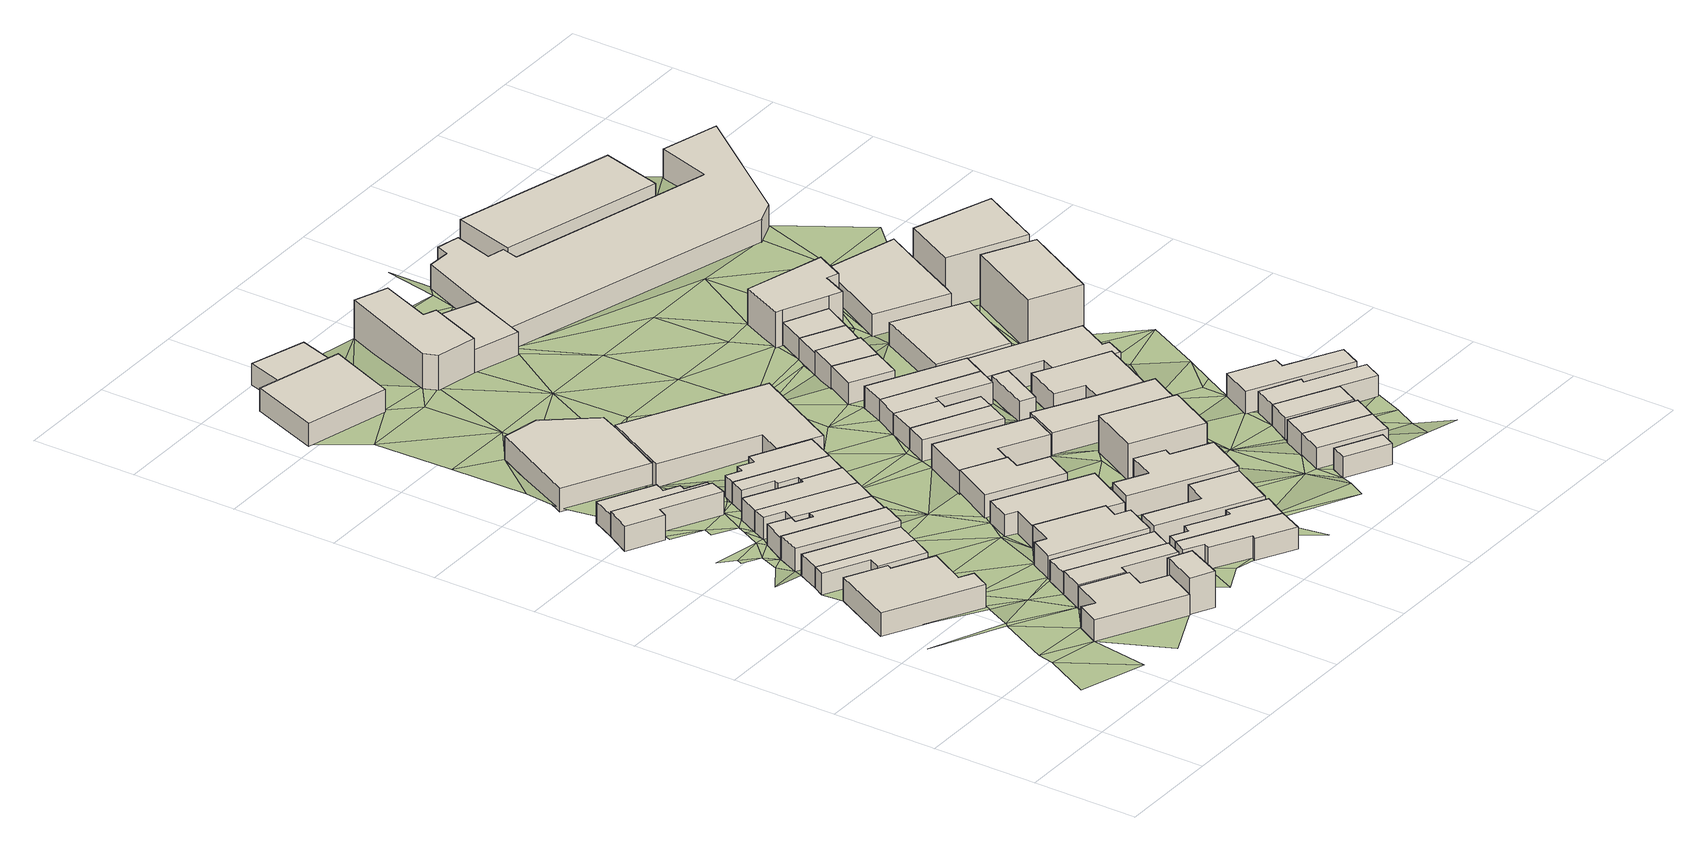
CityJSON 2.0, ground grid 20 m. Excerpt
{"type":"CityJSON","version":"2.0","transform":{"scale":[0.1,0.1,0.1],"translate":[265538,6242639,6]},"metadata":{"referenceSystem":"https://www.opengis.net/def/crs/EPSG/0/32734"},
"CityObjects":{
"building1":{"type":"Building","attributes":{"address":"32 Fenton Road Salt River Cape Town","building":"house","building:levels":1,"building_height":4.1,"roof_height":14.61,"ground_height":10.51,"plus_code":"4FRW3F97+WC9"},"geometry":[{"type":"Solid","lod":"1","boundaries":[[[[0,1,2,3]],[[1,4,5,2]],[[4,6,7,5]],[[6,8,9,7]],[[8,10,11,9]],[[10,12,13,11]],[[12,14,15,13]],[[14,0,3,15]],[[3,2,5,7,9,11,13,15]],[[14,12,10,8,6,4,1,0]]]]}]},
"building2":{"type":"Building","attributes":{"address":"29 Fenton Road Salt River Cape Town","building":"house","building:levels":1,"building_height":4.1,"roof_height":14.84,"ground_height":10.74,"plus_code":"4FRW3F97+RG2"},"geometry":[{"type":"Solid","lod":"1","boundaries":[[[[16,17,18,19]],[[17,20,21,18]],[[20,22,23,21]],[[22,24,25,23]],[[24,26,27,25]],[[26,28,29,27]],[[28,30,31,29]],[[30,32,33,31]],[[32,16,19,33]],[[19,18,21,23,25,27,29,31,33]],[[32,30,28,26,24,22,20,17,16]]]]}]},
"building3":{"type":"Building","attributes":{"address":"30 Fenton Road Salt River Cape Town","building":"house","building:levels":1,"building_height":4.1,"roof_height":14.21,"ground_height":10.11,"plus_code":"4FRW3F97+WFV"},"geometry":[{"type":"Solid","lod":"1","boundaries":[[[[34,35,36,37]],[[35,38,39,36]],[[38,40,41,39]],[[40,42,43,41]],[[42,44,45,43]],[[44,34,37,45]],[[37,36,39,41,43,45]],[[44,42,40,38,35,34]]]]}]},
"building4":{"type":"Building","attributes":{"address":"28 Fenton Road Salt River Cape Town","building":"house","building:levels":1,"building_height":4.1,"roof_height":14.21,"ground_height":10.11,"plus_code":"4FRW3F97+XF7"},"geometry":[{"type":"Solid","lod":"1","boundaries":[[[[34,46,47,37]],[[46,48,49,47]],[[48,35,36,49]],[[35,34,37,36]],[[37,47,49,36]],[[35,48,46,34]]]]}]},
"building5":{"type":"Building","attributes":{"address":"9 Cecil Road Salt River Cape Town","building":"house","building:levels":1,"building_height":4.1,"roof_height":13.83,"ground_height":9.73,"plus_code":"4FRW3FC7+3CX"},"geometry":[{"type":"Solid","lod":"1","boundaries":[[[[50,51,52,53]],[[51,54,55,52]],[[54,56,57,55]],[[56,58,59,57]],[[58,60,61,59]],[[60,50,53,61]],[[53,52,55,57,59,61]],[[60,58,56,54,51,50]]]]}]},
"building6":{"type":"Building","attributes":{"address":"Fenton Road Salt River Cape Town","building":"house","building:levels":2,"building_height":6.9,"roof_height":17.89,"ground_height":10.99,"plus_code":"4FRW3F97+QHC"},"geometry":[{"type":"Solid","lod":"1","boundaries":[[[[62,63,64,65]],[[63,66,67,64]],[[66,68,69,67]],[[68,70,71,69]],[[70,62,65,71]],[[65,64,67,69,71]],[[70,68,66,63,62]]]]}]},
"building7":{"type":"Building","attributes":{"address":"26 Fenton Road Salt River Cape Town","building":"house","building:levels":1,"building_height":4.1,"roof_height":14.21,"ground_height":10.11,"plus_code":"4FRW3F97+XFP"},"geometry":[{"type":"Solid","lod":"1","boundaries":[[[[72,73,74,75]],[[73,76,77,74]],[[76,78,79,77]],[[78,72,75,79]],[[75,74,77,79]],[[78,76,73,72]]]]}]},
"building8":{"type":"Building","attributes":{"address":"Fenton Road Salt River Cape Town","building":"house","building:levels":1,"building_height":4.1,"roof_height":14.98,"ground_height":10.88,"plus_code":"4FRW3F97+RGH"},"geometry":[{"type":"Solid","lod":"1","boundaries":[[[[80,81,82,83]],[[81,84,85,82]],[[84,86,87,85]],[[86,88,89,87]],[[88,90,91,89]],[[90,80,83,91]],[[83,82,85,87,89,91]],[[90,88,86,84,81,80]]]]}]},
"building9":{"type":"Building","attributes":{"address":"7 Cecil Road Salt River Cape Town","building":"house","building:levels":1,"building_height":4.1,"roof_height":13.07,"ground_height":8.97,"plus_code":"4FRW3FC7+4F2"},"geometry":[{"type":"Solid","lod":"1","boundaries":[[[[60,58,92,93]],[[58,94,95,92]],[[94,96,97,95]],[[96,98,99,97]],[[98,100,101,99]],[[100,102,103,101]],[[102,104,105,103]],[[104,60,93,105]],[[93,92,95,97,99,101,103,105]],[[104,102,100,98,96,94,58,60]]]]}]},
"building10":{"type":"Building","attributes":{"address":"24 Fenton Road Salt River Cape Town","building":"house","building:levels":1,"building_height":4.1,"roof_height":13.78,"ground_height":9.68,"plus_code":"4FRW3FC7+2F5"},"geometry":[{"type":"Solid","lod":"1","boundaries":[[[[72,106,107,108]],[[106,109,110,107]],[[109,111,112,110]],[[111,113,114,112]],[[113,115,116,114]],[[115,117,118,116]],[[117,73,119,118]],[[73,72,108,119]],[[108,107,110,112,114,116,118,119]],[[73,117,115,113,111,109,106,72]]]]}]},
"building11":{"type":"Building","attributes":{"address":"Fenton Road Salt River Cape Town","building":"house","building:levels":1,"building_height":4.1,"roof_height":14.62,"ground_height":10.52,"plus_code":"4FRW3F97+RHJ"},"geometry":[{"type":"Solid","lod":"1","boundaries":[[[[80,90,120,121]],[[90,122,123,120]],[[122,124,125,123]],[[124,80,121,125]],[[121,120,123,125]],[[124,122,90,80]]]]}]},
"building12":{"type":"Building","attributes":{"address":"22 Fenton Road Salt River Cape Town","building":"house","building:levels":1,"building_height":4.1,"roof_height":13.78,"ground_height":9.68,"plus_code":"4FRW3FC7+2G6"},"geometry":[{"type":"Solid","lod":"1","boundaries":[[[[126,127,128,107]],[[127,129,130,128]],[[129,131,132,130]],[[131,133,134,132]],[[133,135,116,134]],[[135,136,110,116]],[[136,126,107,110]],[[107,128,130,132,134,116,110]],[[136,135,133,131,129,127,126]]]]}]},
"building13":{"type":"Building","attributes":{"address":"23 Fenton Road Salt River Cape Town","building":"house","building:levels":1,"building_height":4.1,"roof_height":14.62,"ground_height":10.52,"plus_code":"4FRW3F97+VH7"},"geometry":[{"type":"Solid","lod":"1","boundaries":[[[[137,138,139,140]],[[138,141,142,139]],[[141,143,144,142]],[[143,145,146,144]],[[145,147,148,146]],[[147,149,150,148]],[[149,151,152,150]],[[151,137,140,152]],[[140,139,142,144,146,148,150,152]],[[151,149,147,145,143,141,138,137]]]]}]},
"building14":{"type":"Building","attributes":{"address":"20 Fenton Road Salt River Cape Town","building":"house","building:levels":1,"building_height":4.1,"roof_height":13.78,"ground_height":9.68,"plus_code":"4FRW3FC7+2GM"},"geometry":[{"type":"Solid","lod":"1","boundaries":[[[[127,153,154,128]],[[153,155,156,154]],[[155,157,158,156]],[[157,159,160,158]],[[159,129,130,160]],[[129,127,128,130]],[[128,154,156,158,160,130]],[[129,159,157,155,153,127]]]]}]},
"building15":{"type":"Building","attributes":{"address":"Albert Road Salt River Cape Town","building":"retail","building:levels":1,"building_height":4.1,"roof_height":12.69,"ground_height":8.59,"plus_code":"4FRW3FC7+5FH"},"geometry":[{"type":"Solid","lod":"1","boundaries":[[[[161,162,163,164]],[[162,165,166,163]],[[165,167,168,166]],[[167,169,170,168]],[[169,171,172,170]],[[171,161,164,172]],[[164,163,166,168,170,172]],[[171,169,167,165,162,161]]]]}]},
"building16":{"type":"Building","attributes":{"address":"18 Fenton Road Salt River Cape Town","building":"house","building:levels":1,"building_height":4.1,"roof_height":13.71,"ground_height":9.61,"plus_code":"4FRW3FC7+3G4"},"geometry":[{"type":"Solid","lod":"1","boundaries":[[[[153,173,174,175]],[[173,176,177,174]],[[176,178,179,177]],[[178,180,181,179]],[[180,182,183,181]],[[182,184,185,183]],[[184,155,186,185]],[[155,153,175,186]],[[175,174,177,179,181,183,185,186]],[[155,184,182,180,178,176,173,153]]]]}]},
"building17":{"type":"Building","attributes":{"address":"Goldsmith Road Salt River Cape Town","building":"house","building:levels":1,"building_height":4.1,"roof_height":15.07,"ground_height":10.97,"plus_code":"4FRW3F97+QJP"},"geometry":[{"type":"Solid","lod":"1","boundaries":[[[[187,188,189,190]],[[188,191,192,189]],[[191,193,194,192]],[[193,195,196,194]],[[195,197,198,196]],[[197,199,200,198]],[[199,201,202,200]],[[201,187,190,202]],[[190,189,192,194,196,198,200,202]],[[201,199,197,195,193,191,188,187]]]]}]},
"building18":{"type":"Building","attributes":{"address":"16 Fenton Road Salt River Cape Town","building":"house","building:levels":1,"building_height":4.1,"roof_height":13.71,"ground_height":9.61,"plus_code":"4FRW3FC7+3G9"},"geometry":[{"type":"Solid","lod":"1","boundaries":[[[[173,203,204,174]],[[203,205,206,204]],[[205,207,208,206]],[[207,209,210,208]],[[209,211,212,210]],[[211,213,214,212]],[[213,176,177,214]],[[176,173,174,177]],[[174,204,206,208,210,212,214,177]],[[176,213,211,209,207,205,203,173]]]]}]},
"building19":{"type":"Building","attributes":{"address":"Goldsmith Road Salt River Cape Town","building":"house","building:levels":1,"building_height":4.1,"roof_height":15.07,"ground_height":10.97,"plus_code":"4FRW3F97+QJX"},"geometry":[{"type":"Solid","lod":"1","boundaries":[[[[215,216,190,189]],[[216,217,218,190]],[[217,219,220,218]],[[219,221,222,220]],[[221,223,224,222]],[[223,225,226,224]],[[225,227,228,226]],[[227,215,189,228]],[[189,190,218,220,222,224,226,228]],[[227,225,223,221,219,217,216,215]]]]}]},
"building20":{"type":"Building","attributes":{"address":"21 Fenton Road Salt River Cape Town","building":"house","building:levels":1,"building_height":4.1,"roof_height":14.3,"ground_height":10.2,"plus_code":"4FRW3F97+VJR"},"geometry":[{"type":"Solid","lod":"1","boundaries":[[[[137,151,229,230]],[[151,231,232,229]],[[231,233,234,232]],[[233,235,236,234]],[[235,237,238,236]],[[237,239,240,238]],[[239,137,230,240]],[[230,229,232,234,236,238,240]],[[239,237,235,233,231,151,137]]]]}]},
"building21":{"type":"Building","attributes":{"address":"517 Albert Road Salt River Cape Town","building":"retail","building:levels":1,"building_height":4.1,"roof_height":11.98,"ground_height":7.88,"plus_code":"4FRW3FC7+8FV"},"geometry":[{"type":"Solid","lod":"1","boundaries":[[[[241,242,243,244]],[[242,245,246,243]],[[245,247,248,246]],[[247,241,244,248]],[[244,243,246,248]],[[247,245,242,241]]]]}]},
"building22":{"type":"Building","attributes":{"address":"22 Goldsmith Road Salt River Cape Town","building":"house","building:levels":1,"building_height":4.1,"roof_height":14.91,"ground_height":10.81,"plus_code":"4FRW3F97+RM3"},"geometry":[{"type":"Solid","lod":"1","boundaries":[[[[249,250,251,252]],[[250,253,254,251]],[[253,255,256,254]],[[255,257,258,256]],[[257,259,260,258]],[[259,249,252,260]],[[252,251,254,256,258,260]],[[259,257,255,253,250,249]]]]}]},
"building23":{"type":"Building","attributes":{"address":"19 Fenton Road Salt River Cape Town","building":"house","building:levels":1,"building_height":4.1,"roof_height":14.3,"ground_height":10.2,"plus_code":"4FRW3F97+WJJ"},"geometry":[{"type":"Solid","lod":"1","boundaries":[[[[261,262,263,264]],[[262,265,266,263]],[[265,267,268,266]],[[267,269,270,268]],[[269,271,272,270]],[[271,261,264,272]],[[264,263,266,268,270,272]],[[271,269,267,265,262,261]]]]}]},
"building24":{"type":"Building","attributes":{"address":"Albert Road Salt River Cape Town","building":"retail","building:levels":1,"building_height":4.1,"roof_height":13.2,"ground_height":9.1,"plus_code":"4FRW3FC7+4H4"},"geometry":[{"type":"Solid","lod":"1","boundaries":[[[[273,274,275,276]],[[274,277,278,275]],[[277,279,280,278]],[[279,281,282,280]],[[281,283,284,282]],[[283,285,286,284]],[[285,273,276,286]],[[276,275,278,280,282,284,286]],[[285,283,281,279,277,274,273]]]]}]},
"building25":{"type":"Building","attributes":{"address":"London Road Salt River Cape Town","building":"house","building:levels":1,"building_height":4.1,"roof_height":11.31,"ground_height":7.21,"plus_code":"4FRW3FC7+9FQ"},"geometry":[{"type":"Solid","lod":"1","boundaries":[[[[287,288,289,290]],[[288,291,292,289]],[[291,293,294,292]],[[293,287,290,294]],[[290,289,292,294]],[[293,291,288,287]]]]}]},
"building26":{"type":"Building","attributes":{"address":"20 Goldsmith Road Salt River Cape Town","building":"house","building:levels":1,"building_height":4.1,"roof_height":14.6,"ground_height":10.5,"plus_code":"4FRW3F97+VM4"},"geometry":[{"type":"Solid","lod":"1","boundaries":[[[[295,296,297,298]],[[296,299,300,297]],[[299,301,302,300]],[[301,303,304,302]],[[303,305,306,304]],[[305,307,308,306]],[[307,309,310,308]],[[309,295,298,310]],[[298,297,300,302,304,306,308,310]],[[309,307,305,303,301,299,296,295]]]]}]},
"building27":{"type":"Building","attributes":{"address":"17 Fenton Road Salt River Cape Town","building":"house","building:levels":1,"building_height":4.1,"roof_height":13.96,"ground_height":9.86,"plus_code":"4FRW3F97+XJP"},"geometry":[{"type":"Solid","lod":"1","boundaries":[[[[311,312,313,314]],[[312,315,316,313]],[[315,317,318,316]],[[317,319,320,318]],[[319,321,322,320]],[[321,311,314,322]],[[314,313,316,318,320,322]],[[321,319,317,315,312,311]]]]}]},
"building28":{"type":"Building","attributes":{"address":"15 Fenton Road Salt River Cape Town","building":"house","building:levels":1,"building_height":4.1,"roof_height":13.5,"ground_height":9.4,"plus_code":"4FRW3F97+XMR"},"geometry":[{"type":"Solid","lod":"1","boundaries":[[[[323,324,325,326]],[[324,327,328,325]],[[327,329,330,328]],[[329,323,326,330]],[[326,325,328,330]],[[329,327,324,323]]]]}]},
"building29":{"type":"Building","attributes":{"address":"O Blowitz Bros. Buildings 45 London Road Salt River Cape Town","building":"retail","building:levels":2,"building_height":6.9,"roof_height":14.4,"ground_height":7.5,"plus_code":"4FRW3FC7+9H3"},"geometry":[{"type":"Solid","lod":"1","boundaries":[[[[331,332,333,334]],[[332,335,336,333]],[[335,337,338,336]],[[337,339,340,338]],[[339,341,342,340]],[[341,343,344,342]],[[343,331,334,344]],[[334,333,336,338,340,342,344]],[[343,341,339,337,335,332,331]]]]}]},
"building30":{"type":"Building","attributes":{"address":"13 Fenton Road Salt River Cape Town","building":"house","building:levels":1,"building_height":4.1,"roof_height":13.51,"ground_height":9.41,"plus_code":"4FRW3FC7+2M3"},"geometry":[{"type":"Solid","lod":"1","boundaries":[[[[323,329,330,326]],[[329,345,346,330]],[[345,347,348,346]],[[347,349,350,348]],[[349,351,352,350]],[[351,323,326,352]],[[326,330,346,348,350,352]],[[351,349,347,345,329,323]]]]}]},
"building31":{"type":"Building","attributes":{"address":"18 Goldsmith Road Salt River Cape Town","building":"apartments","building:levels":2,"building:flats":"4","building_height":6.9,"roof_height":16.95,"ground_height":10.05,"plus_code":"4FRW3F97+VPV"},"geometry":[{"type":"Solid","lod":"1","boundaries":[[[[353,354,355,356]],[[354,357,358,355]],[[357,359,360,358]],[[359,353,356,360]],[[356,355,358,360]],[[359,357,354,353]]]]}]},
"building32":{"type":"Building","attributes":{"address":"11 Fenton Road Salt River Cape Town","building":"house","building:levels":1,"building_height":4.1,"roof_height":13.51,"ground_height":9.41,"plus_code":"4FRW3FC7+2MP"},"geometry":[{"type":"Solid","lod":"1","boundaries":[[[[361,362,352,363]],[[362,364,350,352]],[[364,365,366,350]],[[365,367,368,366]],[[367,369,370,368]],[[369,361,363,370]],[[363,352,350,366,368,370]],[[369,367,365,364,362,361]]]]}]},
"building33":{"type":"Building","attributes":{"address":"523 Albert Road Salt River Cape Town","building":"retail","building:levels":1,"building_height":4.1,"roof_height":12.15,"ground_height":8.05,"plus_code":"4FRW3FC7+8H5"},"geometry":[{"type":"Solid","lod":"1","boundaries":[[[[371,372,373,374]],[[372,375,376,373]],[[375,377,378,376]],[[377,379,380,378]],[[379,381,382,380]],[[381,371,374,382]],[[374,373,376,378,380,382]],[[381,379,377,375,372,371]]]]}]},
"building34":{"type":"Building","attributes":{"address":"Goldsmith Road Salt River Cape Town","building":"house","building:levels":1,"building_height":4.1,"roof_height":14.4,"ground_height":10.3,"plus_code":"4FRW3F97+QQG"},"geometry":[{"type":"Solid","lod":"1","boundaries":[[[[383,384,385,386]],[[384,387,388,385]],[[387,389,390,388]],[[389,383,386,390]],[[386,385,388,390]],[[389,387,384,383]]]]}]},
"building35":{"type":"Building","attributes":{"address":"Goldsmith Road Salt River Cape Town","building":"house","building:levels":1,"building_height":4.1,"roof_height":13.83,"ground_height":9.73,"plus_code":"4FRW3F97+WPP"},"geometry":[{"type":"Solid","lod":"1","boundaries":[[[[391,392,393,394]],[[392,395,396,393]],[[395,397,398,396]],[[397,399,400,398]],[[399,401,402,400]],[[401,403,404,402]],[[403,405,406,404]],[[405,391,394,406]],[[394,393,396,398,400,402,404,406]],[[405,403,401,399,397,395,392,391]]]]}]},
"building36":{"type":"Building","attributes":{"address":"9 Fenton Road Salt River Cape Town","building":"house","building:levels":1,"building_height":4.1,"roof_height":13.51,"ground_height":9.41,"plus_code":"4FRW3FC7+2MX"},"geometry":[{"type":"Solid","lod":"1","boundaries":[[[[361,369,370,363]],[[369,407,408,370]],[[407,409,410,408]],[[409,361,363,410]],[[363,370,408,410]],[[409,407,369,361]]]]}]},
"building37":{"type":"Building","attributes":{"address":"7 Fenton Road Salt River Cape Town","building":"house","building:levels":1,"building_height":4.1,"roof_height":13.51,"ground_height":9.41,"plus_code":"4FRW3FC7+3MP"},"geometry":[{"type":"Solid","lod":"1","boundaries":[[[[411,412,413,414]],[[412,415,416,413]],[[415,417,418,416]],[[417,411,414,418]],[[414,413,416,418]],[[417,415,412,411]]]]}]},
"building38":{"type":"Building","attributes":{"building":"yes","building:levels":1,"building_height":4.1,"roof_height":13.51,"ground_height":9.41,"plus_code":"4FRW3F97+XPV"},"geometry":[{"type":"Solid","lod":"1","boundaries":[[[[419,420,421,422]],[[420,423,424,421]],[[423,425,426,424]],[[425,419,422,426]],[[422,421,424,426]],[[425,423,420,419]]]]}]},
"building39":{"type":"Building","attributes":{"address":"19 Goldsmith Road Salt River Cape Town","building":"house","building:levels":1,"building_height":4.1,"roof_height":14.45,"ground_height":10.35,"plus_code":"4FRW3F97+QQX"},"geometry":[{"type":"Solid","lod":"1","boundaries":[[[[427,428,429,430]],[[428,431,432,429]],[[431,433,434,432]],[[433,427,430,434]],[[430,429,432,434]],[[433,431,428,427]]]]}]},
"building40":{"type":"Building","attributes":{"address":"5 Fenton Road Salt River Cape Town","building":"house","building:levels":1,"building_height":4.1,"roof_height":13.51,"ground_height":9.41,"plus_code":"4FRW3FC7+3PR"},"geometry":[{"type":"Solid","lod":"1","boundaries":[[[[435,436,414,437]],[[436,438,418,414]],[[438,439,440,418]],[[439,435,437,440]],[[437,414,418,440]],[[439,438,436,435]]]]}]},
"building41":{"type":"Building","attributes":{"address":"17 Goldsmith Road Salt River Cape Town","building":"house","building:levels":1,"building_height":4.1,"roof_height":14.45,"ground_height":10.35,"plus_code":"4FRW3F97+RR6"},"geometry":[{"type":"Solid","lod":"1","boundaries":[[[[441,442,434,430]],[[442,443,444,434]],[[443,445,446,444]],[[445,441,430,446]],[[430,434,444,446]],[[445,443,442,441]]]]}]},
"building42":{"type":"Building","attributes":{"address":"3 Fenton Road Salt River Cape Town","building":"house","building:levels":1,"building_height":4.1,"roof_height":12.87,"ground_height":8.77,"plus_code":"4FRW3FC7+4P7"},"geometry":[{"type":"Solid","lod":"1","boundaries":[[[[447,448,449,450]],[[448,451,452,449]],[[451,453,454,452]],[[453,447,450,454]],[[450,449,452,454]],[[453,451,448,447]]]]}]},
"building43":{"type":"Building","attributes":{"address":"Goldsmith Road Salt River Cape Town","building":"house","building:levels":1,"building_height":4.1,"roof_height":13.68,"ground_height":9.58,"plus_code":"4FRW3F97+XQ7"},"geometry":[{"type":"Solid","lod":"1","boundaries":[[[[455,456,457,458]],[[456,459,460,457]],[[459,461,462,460]],[[461,463,464,462]],[[463,465,466,464]],[[465,467,468,466]],[[467,455,458,468]],[[458,457,460,462,464,466,468]],[[467,465,463,461,459,456,455]]]]}]},
"building44":{"type":"Building","attributes":{"address":"15 Goldsmith Road Salt River Cape Town","building":"house","building:levels":1,"building_height":4.1,"roof_height":14.02,"ground_height":9.92,"plus_code":"4FRW3F97+RRM"},"geometry":[{"type":"Solid","lod":"1","boundaries":[[[[469,470,471,472]],[[470,473,474,471]],[[473,475,476,474]],[[475,469,472,476]],[[472,471,474,476]],[[475,473,470,469]]]]}]},
"building45":{"type":"Building","attributes":{"address":"1 Fenton Road Salt River Cape Town","building":"house","building:levels":1,"building_height":4.1,"roof_height":12.87,"ground_height":8.77,"plus_code":"4FRW3FC7+4PP"},"geometry":[{"type":"Solid","lod":"1","boundaries":[[[[477,447,450,478]],[[447,453,454,450]],[[453,479,480,454]],[[479,477,478,480]],[[478,450,454,480]],[[479,453,447,477]]]]}]},
"building46":{"type":"Building","attributes":{"address":"Goldsmith Road Salt River Cape Town","building":"house","building:levels":1,"building_height":4.1,"roof_height":13.01,"ground_height":8.91,"plus_code":"4FRW3F97+XQX"},"geometry":[{"type":"Solid","lod":"1","boundaries":[[[[481,482,483,484]],[[482,485,486,483]],[[485,487,488,486]],[[487,489,490,488]],[[489,491,492,490]],[[491,493,494,492]],[[493,495,496,494]],[[495,497,498,496]],[[497,481,484,498]],[[484,483,486,488,490,492,494,496,498]],[[497,495,493,491,489,487,485,482,481]]]]}]},
"building47":{"type":"Building","attributes":{"building":"commercial","building:levels":1,"building_height":4.1,"roof_height":13.41,"ground_height":9.31,"plus_code":"4FRW3FC7+3Q3"},"geometry":[{"type":"Solid","lod":"1","boundaries":[[[[499,500,501,502]],[[500,503,504,501]],[[503,505,506,504]],[[505,499,502,506]],[[502,501,504,506]],[[505,503,500,499]]]]}]},
"building48":{"type":"Building","attributes":{"address":"11 Goldsmith Road Salt River Cape Town","building":"house","building:levels":1,"building_height":4.1,"roof_height":14.02,"ground_height":9.92,"plus_code":"4FRW3F97+RRQ"},"geometry":[{"type":"Solid","lod":"1","boundaries":[[[[469,475,476,472]],[[475,507,508,476]],[[507,509,510,508]],[[509,511,512,510]],[[511,513,514,512]],[[513,515,516,514]],[[515,469,472,516]],[[472,476,508,510,512,514,516]],[[515,513,511,509,507,475,469]]]]}]},
"building49":{"type":"Building","attributes":{"address":"472A Albert Road Salt River Cape Town","building":"retail","building:levels":2,"building_height":6.9,"roof_height":15.28,"ground_height":8.38,"plus_code":"4FRW3FC7+5Q6"},"geometry":[{"type":"Solid","lod":"1","boundaries":[[[[517,518,519,520]],[[518,521,522,519]],[[521,523,524,522]],[[523,525,526,524]],[[525,527,528,526]],[[527,529,530,528]],[[529,531,532,530]],[[531,517,520,532]],[[520,519,522,524,526,528,530,532]],[[531,529,527,525,523,521,518,517]]]]}]},
"building50":{"type":"Building","attributes":{"address":"9 Goldsmith Road Salt River Cape Town","building":"house","building:levels":1,"building_height":4.1,"roof_height":14.02,"ground_height":9.92,"plus_code":"4FRW3F97+VV2"},"geometry":[{"type":"Solid","lod":"1","boundaries":[[[[533,534,535,536]],[[534,537,538,535]],[[537,539,540,538]],[[539,541,542,540]],[[541,543,544,542]],[[543,533,536,544]],[[536,535,538,540,542,544]],[[543,541,539,537,534,533]]]]}]},
"building51":{"type":"Building","attributes":{"address":"474 Albert Road Salt River Cape Town","building":"retail","building:levels":1,"building_height":4.1,"roof_height":12.73,"ground_height":8.63,"plus_code":"4FRW3FC7+4RC"},"geometry":[{"type":"Solid","lod":"1","boundaries":[[[[545,546,547,548]],[[546,549,550,547]],[[549,551,552,550]],[[551,553,554,552]],[[553,555,556,554]],[[555,545,548,556]],[[548,547,550,552,554,556]],[[555,553,551,549,546,545]]]]}]},
"building52":{"type":"Building","attributes":{"address":"6 Goldsmith Road Salt River Cape Town","building":"commercial","building:levels":3,"building_height":9.7,"roof_height":18.61,"ground_height":8.91,"plus_code":"4FRW3FC7+2RX"},"geometry":[{"type":"Solid","lod":"1","boundaries":[[[[557,558,559,560]],[[558,561,562,559]],[[561,563,564,562]],[[563,557,560,564]],[[560,559,562,564]],[[563,561,558,557]]]]}]},
"building53":{"type":"Building","attributes":{"address":"545 Albert Road Salt River Cape Town","building":"retail","building:levels":1,"building_height":4.1,"roof_height":12.05,"ground_height":7.95,"plus_code":"4FRW3FC7+8P3"},"geometry":[{"type":"Solid","lod":"1","boundaries":[[[[565,566,567,568]],[[566,569,570,567]],[[569,571,572,570]],[[571,573,574,572]],[[573,575,576,574]],[[575,577,578,576]],[[577,579,580,578]],[[579,581,582,580]],[[581,583,584,582]],[[583,585,586,584]],[[585,587,588,586]],[[587,589,590,588]],[[589,591,592,590]],[[591,565,568,592]],[[568,567,570,572,574,576,578,580,582,584,586,588,590,592]],[[591,589,587,585,583,581,579,577,575,573,571,569,566,565]]]]}]},
"building54":{"type":"Building","attributes":{"address":"484 Goldsmith Road Salt River Cape Town","building":"apartments","building:levels":3,"building_height":9.7,"roof_height":18.33,"ground_height":8.63,"plus_code":"4FRW3FC7+4V3"},"geometry":[{"type":"Solid","lod":"1","boundaries":[[[[593,594,595,596]],[[594,597,598,595]],[[597,599,600,598]],[[599,593,596,600]],[[596,595,598,600]],[[599,597,594,593]]]]}]},
"building55":{"type":"Building","attributes":{"address":"Salt River","building":"industrial","building:levels":1,"building_height":4.1,"roof_height":10.92,"ground_height":6.82,"plus_code":"4FRW3FC7+8QW"},"geometry":[{"type":"Solid","lod":"1","boundaries":[[[[601,602,603,604]],[[602,605,606,603]],[[605,607,608,606]],[[607,601,604,608]],[[604,603,606,608]],[[607,605,602,601]]]]}]},
"terrain1":{"type":"TINRelief","geometry":[{"type":"CompositeSurface","lod":"1","boundaries":[[[609,610,611]],[[30,612,609]],[[611,30,609]],[[613,614,615]],[[30,28,612]],[[612,28,614]],[[616,617,618]],[[24,615,614]],[[38,12,40]],[[24,614,28]],[[30,619,620]],[[12,621,42]],[[622,616,615]],[[40,12,42]],[[76,623,48]],[[28,26,24]],[[76,624,623]],[[24,622,615]],[[616,622,617]],[[625,617,622]],[[621,626,627]],[[42,621,627]],[[628,629,630]],[[624,76,73]],[[625,631,632]],[[633,624,73]],[[634,630,635]],[[636,627,626]],[[622,24,80]],[[633,73,629]],[[631,636,632]],[[637,76,48]],[[630,629,635]],[[625,622,638]],[[117,629,73]],[[622,80,124]],[[631,627,636]],[[635,629,117]],[[639,640,641]],[[622,124,638]],[[631,625,642]],[[640,639,643]],[[34,627,631]],[[46,637,48]],[[117,644,635]],[[638,642,625]],[[62,70,645]],[[76,637,646]],[[647,648,649]],[[645,650,649]],[[635,644,651]],[[644,117,115]],[[645,70,650]],[[652,653,639]],[[649,650,647]],[[644,654,651]],[[655,643,639]],[[656,104,102]],[[115,657,644]],[[115,113,111]],[[654,653,651]],[[650,70,68]],[[109,115,111]],[[646,46,34]],[[631,658,34]],[[639,653,655]],[[653,654,659]],[[646,637,46]],[[647,650,660]],[[642,658,631]],[[655,653,659]],[[661,662,656]],[[663,638,124]],[[650,68,660]],[[34,658,646]],[[100,664,102]],[[656,102,665]],[[659,666,655]],[[667,662,169]],[[137,642,668]],[[660,68,191]],[[669,68,670]],[[664,671,672]],[[68,669,191]],[[655,666,673]],[[666,659,674]],[[655,675,676]],[[656,665,661]],[[658,642,137]],[[664,665,102]],[[675,655,673]],[[660,191,677]],[[169,678,667]],[[679,669,670]],[[677,680,660]],[[638,663,681]],[[664,672,665]],[[672,676,682]],[[646,683,684]],[[676,675,682]],[[659,685,674]],[[669,686,191]],[[673,682,675]],[[666,674,687]],[[658,235,646]],[[688,680,677]],[[658,137,237]],[[237,137,239]],[[682,689,672]],[[688,663,680]],[[646,235,683]],[[683,690,684]],[[689,665,672]],[[685,691,674]],[[692,669,679]],[[658,237,235]],[[674,691,693]],[[682,694,689]],[[695,663,688]],[[681,663,696]],[[697,695,688]],[[690,683,127]],[[698,692,679]],[[699,678,700]],[[695,696,663]],[[665,689,205]],[[700,678,169]],[[696,701,681]],[[702,699,703]],[[704,683,235]],[[689,207,205]],[[127,683,705]],[[706,681,701]],[[695,707,696]],[[127,705,153]],[[708,709,706]],[[261,683,704]],[[710,665,205]],[[169,167,700]],[[706,701,711]],[[235,712,704]],[[706,711,708]],[[713,707,695]],[[173,153,705]],[[714,708,711]],[[699,700,715]],[[715,703,699]],[[701,716,711]],[[683,321,705]],[[711,717,714]],[[696,707,718]],[[205,719,710]],[[203,719,205]],[[321,683,261]],[[712,235,720]],[[712,721,704]],[[714,717,722]],[[250,717,711]],[[242,723,245]],[[716,250,711]],[[173,705,724]],[[722,720,714]],[[173,725,203]],[[203,725,719]],[[273,726,727]],[[187,728,217]],[[167,729,700]],[[718,707,217]],[[321,324,705]],[[712,720,721]],[[729,167,727]],[[715,700,730]],[[715,731,703]],[[705,324,724]],[[173,724,725]],[[242,732,723]],[[703,733,242]],[[703,731,733]],[[720,734,721]],[[735,734,271]],[[250,736,717]],[[722,737,720]],[[737,722,738]],[[730,700,729]],[[730,731,715]],[[271,734,739]],[[726,729,727]],[[740,726,273]],[[741,718,217]],[[720,737,742]],[[293,732,242]],[[743,734,720]],[[324,323,724]],[[351,725,724]],[[736,250,744]],[[739,734,745]],[[720,742,743]],[[324,321,746]],[[747,725,351]],[[273,748,740]],[[724,323,351]],[[737,749,742]],[[339,242,733]],[[725,747,748]],[[339,733,731]],[[729,750,730]],[[744,718,751]],[[734,743,745]],[[741,752,718]],[[242,339,293]],[[726,753,729]],[[754,746,321]],[[755,743,742]],[[718,752,751]],[[744,751,736]],[[747,351,756]],[[757,742,749]],[[295,749,758]],[[753,726,740]],[[755,745,743]],[[745,755,759]],[[754,745,759]],[[729,760,750]],[[747,756,761]],[[295,736,751]],[[748,747,412]],[[295,757,749]],[[762,754,759]],[[747,761,412]],[[754,763,746]],[[746,763,762]],[[762,763,754]],[[764,759,755]],[[765,729,753]],[[751,752,383]],[[760,729,765]],[[349,347,766]],[[762,767,746]],[[767,768,746]],[[751,383,428]],[[766,769,349]],[[295,751,770]],[[411,748,412]],[[295,770,757]],[[766,347,345]],[[771,381,379]],[[389,428,383]],[[748,772,740]],[[768,767,345]],[[755,773,764]],[[751,428,427]],[[761,415,412]],[[379,774,771]],[[762,775,767]],[[755,354,773]],[[774,776,339]],[[751,427,770]],[[769,766,777]],[[411,435,748]],[[760,765,778]],[[354,757,770]],[[762,779,775]],[[777,766,345]],[[345,767,777]],[[780,753,740]],[[762,392,779]],[[431,428,389]],[[748,435,772]],[[415,761,781]],[[427,445,770]],[[777,767,419]],[[773,354,782]],[[772,783,740]],[[354,770,782]],[[765,753,784]],[[774,379,785]],[[786,431,389]],[[445,470,770]],[[775,779,787]],[[761,407,781]],[[776,774,788]],[[783,780,740]],[[779,392,789]],[[785,379,790]],[[786,791,431]],[[419,792,777]],[[770,470,469]],[[415,781,417]],[[777,792,369]],[[765,793,778]],[[787,425,775]],[[770,794,782]],[[792,419,425]],[[780,784,753]],[[783,772,435]],[[770,469,794]],[[795,369,792]],[[785,788,774]],[[470,445,796]],[[781,407,795]],[[795,407,369]],[[425,797,792]],[[765,784,793]],[[425,787,797]],[[798,785,790]],[[799,417,781]],[[433,431,800]],[[797,787,801]],[[780,783,802]],[[795,803,781]],[[782,533,804]],[[782,794,533]],[[515,794,469]],[[799,439,417]],[[796,805,470]],[[785,798,788]],[[784,780,806]],[[807,433,800]],[[455,808,804]],[[433,807,796]],[[439,799,453]],[[794,515,513]],[[793,784,806]],[[793,809,778]],[[810,788,798]],[[811,804,533]],[[812,807,800]],[[805,796,813]],[[813,796,807]],[[814,455,804]],[[799,815,453]],[[795,489,803]],[[585,798,816]],[[814,804,817]],[[818,479,453]],[[453,815,818]],[[804,811,819]],[[811,533,820]],[[475,805,821]],[[822,794,513]],[[821,805,813]],[[804,819,817]],[[479,818,823]],[[806,809,793]],[[511,822,513]],[[814,817,824]],[[803,489,561]],[[811,820,819]],[[803,561,505]],[[825,826,827]],[[799,828,815]],[[815,829,818]],[[830,826,825]],[[583,827,826]],[[829,823,818]],[[831,824,489]],[[832,826,830]],[[833,834,835]],[[836,823,829]],[[806,837,809]],[[809,838,778]],[[837,806,527]],[[583,826,832]],[[505,828,799]],[[551,829,815]],[[563,561,489]],[[839,824,817]],[[505,561,840]],[[583,832,605]],[[839,817,819]],[[839,489,824]],[[561,558,840]],[[840,828,505]],[[829,551,527]],[[489,839,563]],[[809,837,841]],[[828,840,558]],[[841,837,527]],[[828,558,842]],[[830,843,832]],[[527,551,841]],[[558,844,842]],[[838,809,841]],[[551,845,841]],[[558,557,844]],[[830,846,843]],[[593,847,845]],[[838,841,848]],[[841,845,849]],[[841,849,848]],[[850,843,846]],[[843,850,851]]]}]}
},
"vertices":[
[179,352,41],[199,389,41],[199,389,86],[179,352,86],[173,403,41],[173,403,86],[211,473,41],[211,473,86],[135,513,41],[135,513,86],[140,522,41],[140,522,86],[66,561,41],[66,561,86],[4,445,41],[4,445,86],
[372,115,47],[323,141,47],[323,141,88],[372,115,88],[342,175,47],[342,175,88],[337,178,47],[337,178,88],[257,220,47],[257,220,88],[228,166,47],[228,166,88],[204,179,47],[204,179,88],[180,136,47],[180,136,88],[338,52,47],[338,52,88],
[240,535,41],[74,623,41],[74,623,82],[240,535,82],[62,601,41],[62,601,82],[144,559,41],[144,559,82],[133,537,41],[133,537,82],[217,494,41],[217,494,82],
[262,578,41],[262,578,82],[96,665,41],[96,665,82],
[13,962,30],[81,927,30],[81,927,78],[13,962,78],[91,945,30],[91,945,78],[199,889,30],[199,889,78],[212,921,30],[212,921,78],[41,1009,30],[41,1009,78],
[372,115,49],[338,52,49],[338,52,119],[372,115,119],[381,30,49],[381,30,119],[415,99,49],[415,99,119],[372,120,49],[372,120,119],
[302,634,37],[126,726,37],[126,726,82],[302,634,82],[106,684,37],[106,684,82],[279,590,37],[279,590,82],
[282,266,45],[257,220,45],[257,220,90],[282,266,90],[337,178,45],[337,178,90],[345,192,45],[345,192,90],[439,142,45],[439,142,90],[455,173,45],[455,173,90],
[212,921,71],[41,1009,71],[219,936,30],[219,936,71],[180,956,30],[180,956,71],[185,967,30],[185,967,71],[156,982,30],[156,982,71],[166,1001,30],[166,1001,71],[64,1053,30],[64,1053,71],
[324,678,37],[324,678,78],[302,634,78],[221,733,37],[221,733,78],[214,721,37],[214,721,78],[184,737,37],[184,737,78],[191,749,37],[191,749,78],[152,771,37],[152,771,78],[126,726,78],
[455,173,86],[282,266,86],[479,217,45],[479,217,86],[305,309,45],[305,309,86],
[324,678,36],[348,722,36],[348,722,78],[177,813,36],[177,813,78],[165,788,36],[165,788,78],[202,769,36],[202,769,78],[191,749,36],[221,733,36],
[383,396,41],[359,352,41],[359,352,86],[383,396,86],[338,363,41],[338,363,86],[314,318,41],[314,318,86],[483,229,41],[483,229,86],[515,289,41],[515,289,86],[488,303,41],[488,303,86],[503,331,41],[503,331,86],
[374,770,36],[374,770,78],[303,806,36],[303,806,78],[299,799,36],[299,799,78],[198,853,36],[198,853,78],
[225,1050,22],[288,1166,22],[288,1166,67],[225,1050,67],[304,1200,22],[304,1200,67],[234,1288,22],[234,1288,67],[162,1302,22],[162,1302,67],[71,1131,22],[71,1131,67],
[396,811,36],[396,811,77],[374,770,77],[234,896,36],[234,896,77],[220,869,36],[220,869,77],[277,840,36],[277,840,77],[272,831,36],[272,831,77],[307,813,36],[307,813,77],[303,806,77],
[640,69,49],[463,165,49],[463,165,91],[640,69,91],[447,139,49],[447,139,91],[483,119,49],[483,119,91],[478,109,49],[478,109,91],[550,69,49],[550,69,91],[545,61,49],[545,61,91],[616,22,49],[616,22,91],
[424,865,36],[424,865,77],[318,920,36],[318,920,77],[309,903,36],[309,903,77],[281,918,36],[281,918,77],[274,904,36],[274,904,77],[246,918,36],[246,918,77],
[463,165,48],[640,69,48],[666,115,48],[666,115,91],[596,153,48],[596,153,91],[589,140,48],[589,140,91],[514,181,48],[514,181,91],[505,166,48],[505,166,91],[473,183,48],[473,183,91],
[503,331,83],[383,396,83],[534,314,41],[534,314,83],[585,408,41],[585,408,83],[413,501,41],[413,501,83],[389,456,41],[389,456,83],[410,444,41],[410,444,83],
[188,1558,16],[241,1688,16],[241,1688,60],[188,1558,60],[75,1733,16],[75,1733,60],[24,1601,16],[24,1601,60],
[717,208,45],[632,253,45],[632,253,89],[717,208,89],[608,209,45],[608,209,89],[508,262,45],[508,262,89],[488,225,45],[488,225,89],[672,126,45],[672,126,89],
[469,600,39],[424,519,39],[424,519,83],[469,600,83],[560,446,39],[560,446,83],[589,500,39],[589,500,83],[534,529,39],[534,529,83],[548,557,39],[548,557,83],
[288,1166,26],[225,1050,26],[225,1050,72],[288,1166,72],[219,1038,26],[219,1038,72],[396,945,26],[396,945,72],[373,902,26],[373,902,72],[452,860,26],[452,860,72],[543,1030,26],[543,1030,72],
[144,1796,12],[122,1727,12],[122,1727,53],[144,1796,53],[228,1694,12],[228,1694,53],[250,1763,12],[250,1763,53],
[775,298,40],[702,337,40],[702,337,86],[775,298,86],[710,350,40],[710,350,86],[657,379,40],[657,379,86],[631,331,40],[631,331,86],[572,363,40],[572,363,86],[548,320,40],[548,320,86],[733,220,40],[733,220,86],
[469,600,34],[548,557,34],[548,557,80],[469,600,80],[566,589,34],[566,589,80],[654,542,34],[654,542,80],[684,598,34],[684,598,80],[517,688,34],[517,688,80],
[547,752,34],[526,713,34],[526,713,75],[547,752,75],[662,639,34],[662,639,75],[684,682,34],[684,682,75],
[374,1506,10],[416,1610,10],[416,1610,84],[374,1506,84],[392,1620,10],[392,1620,84],[431,1717,10],[431,1717,84],[367,1741,10],[367,1741,84],[285,1550,10],[285,1550,84],[296,1524,10],[296,1524,84],
[699,712,34],[699,712,75],[638,743,34],[638,743,75],[648,762,34],[648,762,75],[572,802,34],[572,802,75],
[788,320,37],[838,413,37],[838,413,109],[788,320,109],[709,483,37],[709,483,109],[658,390,37],[658,390,109],
[597,846,33],[572,802,33],[597,846,75],[648,762,33],[653,771,33],[653,771,75],[748,721,33],[748,721,75],[767,758,33],[767,758,75],
[374,1506,15],[463,1478,15],[463,1478,62],[374,1506,62],[471,1497,15],[471,1497,62],[508,1589,15],[508,1589,62],[422,1625,15],[422,1625,62],[416,1610,15],[416,1610,62],
[858,95,43],[940,52,43],[940,52,84],[858,95,84],[955,81,43],[955,81,84],[873,124,43],[873,124,84],
[886,511,36],[805,552,36],[805,552,78],[886,511,78],[697,612,36],[697,612,78],[661,544,36],[661,544,78],[799,472,36],[799,472,78],[788,452,36],[788,452,78],[857,415,36],[857,415,78],[904,502,36],[904,502,78],
[790,801,33],[790,801,75],[619,891,33],[619,891,75],
[642,973,34],[612,919,34],[612,919,75],[642,973,75],[690,878,34],[690,878,75],[718,931,34],[718,931,75],
[766,735,33],[721,649,33],[721,649,75],[766,735,75],[748,635,33],[748,635,75],[794,721,33],[794,721,75],
[883,195,43],[858,148,43],[858,148,84],[883,195,84],[976,84,43],[976,84,84],[1001,133,43],[1001,133,84],
[670,1024,28],[642,973,28],[670,1024,75],[718,931,28],[747,984,28],[747,984,75],
[883,195,40],[1001,133,40],[1025,178,40],[1025,178,84],[907,240,40],[907,240,84],
[697,1074,27],[670,1024,27],[670,1024,69],[697,1074,69],[747,984,27],[747,984,69],[775,1033,27],[775,1033,69],
[940,613,32],[845,662,32],[845,662,77],[940,613,77],[806,683,32],[806,683,77],[770,614,32],[770,614,77],[823,586,32],[823,586,77],[805,552,32],[805,552,77],[886,511,32],[886,511,77],
[940,292,39],[915,249,39],[915,249,80],[940,292,80],[1029,188,39],[1029,188,80],[1052,232,39],[1052,232,80],
[724,1125,27],[724,1125,69],[805,1087,27],[805,1087,69],
[940,613,29],[955,605,29],[955,605,70],[940,613,70],[972,639,29],[972,639,70],[960,645,29],[960,645,70],[992,706,29],[992,706,70],[796,805,29],[796,805,70],[764,744,29],[764,744,70],[861,695,29],[861,695,70],[845,662,29],[845,662,70],
[816,974,29],[744,833,29],[744,833,74],[816,974,74],[873,768,29],[873,768,74],[947,902,29],[947,902,74],
[1117,199,39],[1117,199,80],[1136,235,39],[1136,235,80],[1030,290,39],[1030,290,80],[1035,298,39],[1035,298,80],[962,335,39],[962,335,80],
[724,1125,24],[805,1087,24],[805,1087,93],[724,1125,93],[829,1076,24],[829,1076,93],[851,1122,24],[851,1122,93],[874,1114,24],[874,1114,93],[902,1169,24],[902,1169,93],[749,1212,24],[749,1212,93],[711,1130,24],[711,1130,93],
[982,411,36],[950,353,36],[950,353,80],[982,411,80],[1134,254,36],[1134,254,80],[1155,294,36],[1155,294,80],[1054,349,36],[1054,349,80],[1064,368,36],[1064,368,80],
[973,968,25],[1024,1066,25],[1024,1066,67],[973,968,67],[1056,1126,25],[1056,1126,67],[913,1166,25],[913,1166,67],[831,1018,25],[831,1018,67],[962,948,25],[962,948,67],
[1104,873,29],[1010,923,29],[1010,923,126],[1104,873,126],[931,775,29],[931,775,126],[1025,726,29],[1025,726,126],
[471,1497,5],[995,1349,5],[995,1349,61],[471,1497,61],[1041,1366,5],[1041,1366,61],[1206,1582,5],[1206,1582,61],[1094,1613,5],[1094,1613,61],[1063,1510,5],[1063,1510,61],[666,1618,5],[666,1618,61],[675,1650,5],[675,1650,61],[642,1658,5],[642,1658,61],[665,1734,5],[665,1734,61],[620,1744,5],[620,1744,61],[611,1720,5],[611,1720,61],[566,1722,5],[566,1722,61],[508,1589,5],[508,1589,61],
[1024,1066,26],[973,968,26],[973,968,123],[1024,1066,123],[1115,895,26],[1115,895,123],[1177,1013,26],[1177,1013,123],
[1011,1572,5],[1043,1689,5],[1043,1689,49],[1011,1572,49],[732,1775,5],[732,1775,49],[699,1658,5],[699,1658,49],
[83,155,48],[30,61,52],[156,20,52],[90,186,48],[6,352,47],[140,283,48],[145,290,48],[172,340,45],[179,352,45],[4,445,46],[233,5,51],[338,52,50],[140,522,45],[233,305,45],[41,680,41],[98,718,37],[199,389,44],[135,513,45],[217,494,44],[78,773,37],[113,755,37],[83,783,37],[233,460,44],[173,403,44],[109,745,37],[57,809,37],[148,790,37],[211,473,44],[233,605,41],[314,318,45],[136,884,37],[81,927,37],[77,915,37],[338,363,45],[91,945,37],[165,788,37],[323,141,49],[279,590,41],[345,192,49],[337,178,49],[342,175,49],[383,155,49],[165,825,37],[127,866,37],[173,841,37],[177,813,37],[199,889,37],[83,1055,30],[202,769,37],[383,460,41],[198,853,37],[439,142,49],[225,1050,30],[71,1131,30],[479,217,50],[185,967,37],[219,1038,30],[220,869,37],[83,1205,26],[359,352,45],[478,109,50],[448,45,50],[180,956,37],[219,936,37],[234,896,37],[272,831,37],[233,905,37],[212,921,37],[463,165,50],[83,1355,24],[504,71,50],[455,173,49],[483,229,50],[246,918,37],[383,605,38],[302,634,41],[299,799,37],[483,119,50],[277,840,37],[473,183,50],[281,918,37],[324,678,38],[303,806,37],[550,69,50],[307,813,37],[274,904,37],[514,181,50],[488,225,50],[505,166,50],[545,61,50],[83,1510,21],[233,1355,22],[508,262,46],[24,1601,19],[188,1558,20],[424,519,41],[383,750,36],[515,289,46],[596,153,50],[503,331,46],[488,303,46],[396,945,36],[533,305,46],[533,460,42],[589,140,50],[534,314,46],[233,1510,20],[608,209,50],[548,320,46],[672,126,48],[373,902,36],[585,408,42],[560,446,42],[572,363,46],[122,1727,19],[533,750,34],[452,860,36],[383,1205,27],[304,1200,26],[683,5,49],[383,1355,23],[296,1524,20],[285,1550,20],[228,1694,16],[233,1655,16],[589,500,42],[534,529,42],[733,220,48],[657,379,45],[631,331,45],[566,589,39],[533,1055,30],[826,36,48],[658,390,41],[683,460,41],[717,208,48],[654,542,38],[662,639,38],[533,905,34],[543,1030,30],[710,350,45],[374,1506,21],[834,155,43],[844,70,48],[533,1205,26],[684,598,38],[709,483,41],[597,846,34],[788,320,40],[702,337,45],[661,544,38],[463,1478,21],[619,891,34],[697,612,38],[683,605,38],[799,472,37],[533,1355,23],[683,750,34],[721,649,38],[684,682,38],[653,771,34],[834,305,40],[392,1620,15],[683,1055,28],[788,452,37],[431,1717,15],[748,635,38],[387,1743,10],[748,721,34],[471,1497,21],[770,614,36],[711,1130,28],[744,833,34],[857,415,37],[697,1074,28],[683,1205,25],[533,1655,18],[955,81,47],[806,683,33],[546,1703,18],[823,586,36],[508,1589,18],[940,52,47],[764,744,33],[683,1355,23],[950,353,39],[796,805,33],[1025,178,43],[861,695,33],[566,1722,18],[816,974,33],[1054,58,47],[845,662,36],[724,1125,28],[873,768,33],[904,502,37],[1029,188,43],[749,1212,25],[1070,100,43],[886,511,37],[834,1355,23],[581,1816,8],[984,460,36],[1115,40,47],[1093,143,43],[955,605,32],[831,1018,27],[611,1720,15],[984,605,32],[834,1055,27],[1042,523,36],[1012,467,36],[1117,199,43],[1134,254,39],[829,1076,27],[972,639,32],[675,1650,15],[683,1655,15],[642,1658,15],[962,948,29],[874,1114,27],[666,1618,15],[960,645,32],[699,1658,15],[1096,351,39],[1064,368,39],[1054,349,39],[851,1122,27],[834,1205,24],[995,1349,21],[1102,635,32],[984,905,29],[984,1205,25],[973,968,29],[1011,1572,14],[1115,895,29],[1056,1126,26],[1063,1510,14],[1134,1055,26],[1041,1366,21],[1134,1205,25],[1094,1613,7],[1043,1689,7]
]}
